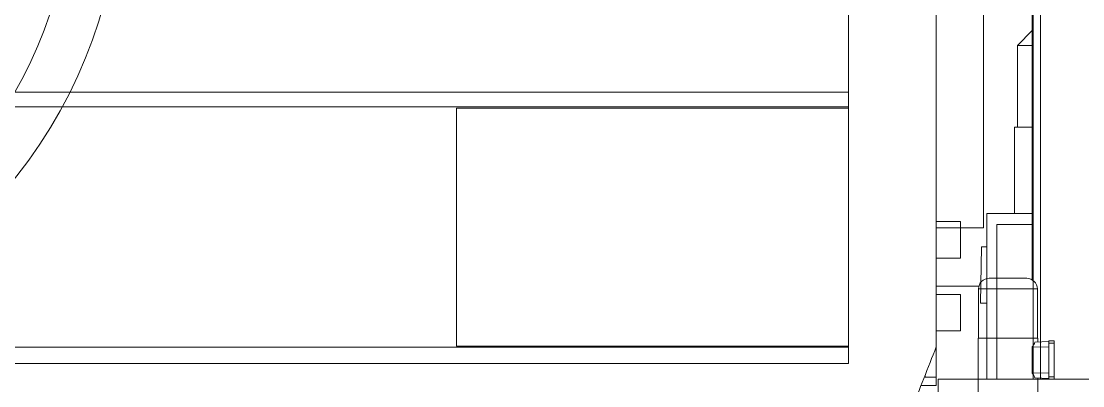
# Model space of a CAD drawing. Header units: inches. Extents: x 28 to 140, y 9 to 55.
# Drawn here: x 73.27 to 75.452, y 32.03 to 32.78 of the extents above; entities that cross this region are included whole.
import ezdxf

# ---------------------------------------------------------------- set-up
doc = ezdxf.new("R2010")
doc.units = ezdxf.units.IN
doc.header["$MEASUREMENT"] = 0
doc.set_wipeout_variables(frame=1)
doc.layers.add('PK24E', color=7, linetype='Continuous')
for name, color, linetype, true_color in [('PK24E-COMP-PALLET', 132, 'Continuous', 0x00b7c8), ('PK24E-SYS-LIFT', 31, 'Continuous', 0xffcc5a), ('PK24E-SYS-SHELF', 31, 'Continuous', 0xffcc5a)]:
    doc.layers.add(name, color=color, linetype=linetype, true_color=true_color)
doc.layers.add('PK24E-TTARROW', color=20, linetype='Continuous', lineweight=20, true_color=0xf54b32)

# ---------------------------------------------------------------- blocks, each defined once
blk = doc.blocks.new('ELIFTTT-CHASIS--TOP-COMP-PKE24')
at = {"layer": 'PK24E-SYS-LIFT', "lineweight": 5}
for p, q in [((287.25, -83.22), (287.25, 83.22)), ((277.25, 72.5), (277.25, -72.5)), ((249.75, -72.5), (81.39, -72.5)), ((249.75, -84.5), (249.75, -72.5)), ((249.75, -72.5), (254.75, -72.5)), ((254.75, -72.5), (254.75, -84.5)), ((254.75, -72.5), (259.75, -72.5)), ((259.75, -72.5), (259.75, -84.5)), ((259.75, -72.5), (277.25, -72.5)), ((68.85, -84.5), (171.2, -84.5)), ((171.2, -84.5), (171.2, -100.5)), ((201.2, -100.5), (201.2, -84.5)), ((201.2, -84.5), (249.75, -84.5)), ((254.75, -84.5), (249.75, -84.5)), ((259.75, -84.5), (254.75, -84.5)), ((259.75, -84.5), (276.28, -84.5)), ((278.4, -82.9), (286.1, -82.9)), ((276.2, -85.1), (276.2, -95.25)), ((288.3, -85.1), (276.2, -85.1)), ((288.3, -87.8), (288.3, -85.1)), ((288.3, -88.12), (288.3, -87.8)), ((288.3, -95.25), (288.3, -88.12)), ((276.1, -95.25), (276.1, -107.18)), ((288.4, -95.25), (276.1, -95.25)), ((290.65, -95.9), (287.79, -96.05)), ((288.4, -96.02), (288.4, -95.25)), ((290.65, -96.28), (290.65, -95.78)), ((290.65, -95.78), (291.75, -95.78)), ((291.75, -95.78), (291.75, -96.28)), ((287.2, -97.08), (287.2, -102.38)), ((287.2, -97.08), (287.25, -97.08)), ((290.65, -97), (287.25, -97.08)), ((287.25, -97.01), (287.25, -97.08)), ((287.25, -97.08), (287.25, -102.38)), ((287.25, -97.08), (287.25, -97.08)), ((291.75, -96.28), (290.65, -96.28)), ((290.65, -96.28), (290.65, -103.18)), ((291.75, -96.28), (291.75, -103.18)), ((171.2, -100.5), (201.2, -100.5)), ((287.2, -102.38), (287.25, -102.38)), ((290.65, -102.45), (287.25, -102.38)), ((287.25, -102.38), (287.25, -102.38)), ((287.25, -102.45), (287.25, -102.38)), ((290.65, -103.56), (287.79, -103.41)), ((288.4, -107.18), (288.4, -103.44)), ((290.65, -103.18), (291.75, -103.18)), ((290.65, -103.68), (290.65, -103.18)), ((291.75, -103.68), (290.65, -103.68)), ((291.75, -103.18), (291.75, -103.68))]:
    blk.add_line(p, q, dxfattribs=at)
blk.add_circle((0, 0), 109, dxfattribs=at)
for centre, radius, start, end in [((278.4, -85.1), 2.2, 90, 180), ((286.1, -85.1), 2.2, 0, 90), ((282.25, -93.43), 6.15, 323.5945, 324.3984), ((282.25, -106.03), 6.15, 35.6016, 36.4055)]:
    blk.add_arc(centre, radius, start, end, dxfattribs=at)
for centre, major_axis, start_param, end_param in [((282.25, -93.8), (4.43, 4.6), 4.894943, 5.068696), ((282.25, -105.66), (-4.43, 4.6), 4.356082, 4.529835)]:
    blk.add_ellipse(centre, major_axis=major_axis, ratio=0.92858, start_param=start_param, end_param=end_param, dxfattribs=at)
blk.add_open_spline([(288.3, -87.8), (288.3, -87.8), (288.3, -87.81), (288.3, -87.83), (288.3, -87.87), (288.3, -87.92), (288.3, -87.98), (288.3, -88.03), (288.3, -88.08), (288.3, -88.11), (288.3, -88.12), (288.3, -88.12), (288.3, -88.12)], degree=3, knots=[0, 0, 0, 0, 0.106425, 0.212833, 0.319705, 0.427399, 0.535627, 0.64388, 0.751778, 0.859172, 0.966191, 1, 1, 1, 1], dxfattribs=at)
blk = doc.blocks.new('ELIFTTT-TT--TOP-COMP-PKE24')
at = {"layer": 'PK24E-SYS-LIFT', "lineweight": 5}
for p, q in [((258.3, -103.22), (258.3, 103.22)), ((267.5, -103.22), (267.5, 103.22)), ((262.25, -94), (262.25, 94)), ((265.25, -94), (265.25, 94)), ((230.5, 84.5), (230.5, -84.5)), ((87.6, 74.5), (87.6, -74.5)), ((220.5, -74.5), (220.5, 74.5)), ((252.8, -52.3), (252.8, -32.7)), ((257.6, -32.5), (253, -32.5)), ((253, -32.5), (253, -52.5)), ((257.6, -52.5), (257.6, -32.5)), ((257.8, -32.7), (257.8, -52.3)), ((258.3, -39.5), (257.8, -39.5)), ((257.8, -45.5), (258.3, -45.5)), ((253, -52.5), (257.6, -52.5)), ((258.3, -59.75), (230.5, -59.75)), ((230.5, -67.75), (258.3, -67.75)), ((272.5, -71.25), (267.5, -71.25)), ((272.5, -78.75), (272.5, -71.25)), ((87.6, -74.5), (220.5, -74.5)), ((252.8, -94.8), (252.8, -75.2)), ((257.6, -75), (253, -75)), ((253, -75), (253, -95)), ((257.6, -95), (257.6, -75)), ((257.8, -75.2), (257.8, -94.8)), ((267.5, -78.75), (272.5, -78.75)), ((258.3, -82), (257.8, -82)), ((230.5, -84.5), (-230.5, -84.5)), ((196.75, -84.5), (196.75, -89.5)), ((204.25, -89.5), (204.25, -84.5)), ((211.75, -84.5), (211.75, -89.5)), ((219.25, -89.5), (219.25, -84.5)), ((272.5, -86.25), (267.5, -86.25)), ((272.5, -93.75), (272.5, -86.25)), ((257.8, -88), (258.3, -88)), ((204.25, -89.5), (196.75, -89.5)), ((215.5, -89.5), (211.75, -89.5)), ((219.25, -89.5), (215.5, -89.5)), ((267.5, -93.75), (272.5, -93.75)), ((253, -95), (257.6, -95)), ((262.25, -94), (265.25, -94)), ((262.25, -103.22), (262.25, -94)), ((265.25, -94), (265.25, -103.22)), ((258.3, -105), (258.3, -103.22)), ((258.3, -103.22), (262.25, -103.22)), ((265.25, -103.22), (267.5, -103.22)), ((267.5, -103.22), (267.5, -105)), ((267.5, -105), (258.3, -105))]:
    blk.add_line(p, q, dxfattribs=at)
for centre, radius, start, end in [((0, 0), 109, 323.482, 347.9529), ((253, -32.7), 0.2, 90, 180), ((257.6, -32.7), 0.2, 0, 90), ((253, -52.3), 0.2, 180, 270), ((257.6, -52.3), 0.2, 270, 0), ((253, -75.2), 0.2, 90, 180), ((257.6, -75.2), 0.2, 0, 90), ((253, -94.8), 0.2, 180, 270), ((257.6, -94.8), 0.2, 270, 0)]:
    blk.add_arc(centre, radius, start, end, dxfattribs=at)
blk = doc.blocks.new('*U8')
at = {"lineweight": 5}
blk.add_wipeout([(-262.27, 110), (262.27, 110), (267.5, 96.99), (267.5, -96.99), (262.27, -110), (-262.27, -110), (-267.5, -96.99), (-267.5, 96.99)], dxfattribs=at)
at = {"layer": 'PK24E-COMP-PALLET', "lineweight": 5}
for p, q in [((249.45, -100.42), (249.45, 100.42)), ((267.5, -96.99), (267.5, 96.99)), ((249.45, -44.65), (-249.45, -44.65)), ((249.45, -47.67), (-249.45, -47.67)), ((168.92, -96.89), (168.92, -47.89)), ((249.45, -47.89), (168.92, -47.89)), ((249.45, -97.11), (-249.45, -97.11)), ((249.45, -96.89), (168.92, -96.89)), ((249.45, -100.42), (-249.45, -100.42))]:
    blk.add_line(p, q, dxfattribs=at)
blk.add_arc((7.5, 0), 277.5, 336.6469, 339.5434, dxfattribs=at)
blk = doc.blocks.new('TTARROW---TOP-DECOR-PK24')
at = {"layer": 'PK24E-TTARROW', "lineweight": 5}
for points in [[(0, 90), (0, 80), (-32.49, 89.27), (0, 110), (0, 100, -0.763437), (50.85, -86.11), (61.06, -72.77), (52.06, -73.42, 0.73095)], [(0, -90), (0, -80), (32.49, -89.27), (0, -110), (0, -100, -0.763437), (-50.85, 86.11), (-61.06, 72.77), (-52.06, 73.42, 0.73095)]]:
    blk.add_lwpolyline(points, format="xyb", close=True, dxfattribs=at)
blk = doc.blocks.new('ELIFT-DU--TOP-COMP-PKE24')
at = {"layer": 'PK24E-SYS-LIFT', "linetype": 'Continuous', "lineweight": 5}
for p, q in [((287.44, -103.65), (287.44, 103.65)), ((288.94, 103.65), (288.94, -103.65)), ((287.25, -31.95), (284.19, -35.01)), ((287.44, -31.95), (287.25, -31.95)), ((284.19, -35.01), (284.19, -51.85)), ((287.44, -35.01), (284.19, -35.01)), ((283.62, -51.85), (283.62, -69.6)), ((283.62, -51.85), (287.44, -51.85)), ((277.94, -103.65), (277.94, -69.6)), ((277.94, -69.6), (287.44, -69.6)), ((279.94, -71.85), (287.44, -71.85)), ((279.94, -103.65), (279.94, -71.85)), ((276.84, -76.45), (276.64, -88.05)), ((276.84, -76.45), (277.94, -76.45)), ((276.64, -88.05), (277.94, -88.05)), ((277.9, -88.05), (277.94, -90.38)), ((267.94, -103.65), (267.94, -112.75)), ((267.94, -103.65), (321.94, -103.65))]:
    blk.add_line(p, q, dxfattribs=at)
blk = doc.blocks.new('*U32')
for name in ['ELIFTTT-CHASIS--TOP-COMP-PKE24', 'ELIFTTT-TT--TOP-COMP-PKE24']:
    blk.add_blockref(name, (0, 0))
at = {"layer": 'PK24E-SYS-SHELF'}
blk.add_blockref('*U8', (0, 0), dxfattribs=at)
blk.add_blockref('TTARROW---TOP-DECOR-PK24', (0, 0))
blk.add_blockref('ELIFT-DU--TOP-COMP-PKE24', (0, 0))

msp = doc.modelspace()

# ---------------------------------------------------------------- block references
at = {"layer": 'PK24E', "lineweight": 5, "xscale": 0.01, "yscale": 0.01, "zscale": 0.01}
msp.add_blockref('*U32', (72.4755, 33.0799), dxfattribs=at)

doc.saveas('drawing.dxf')
